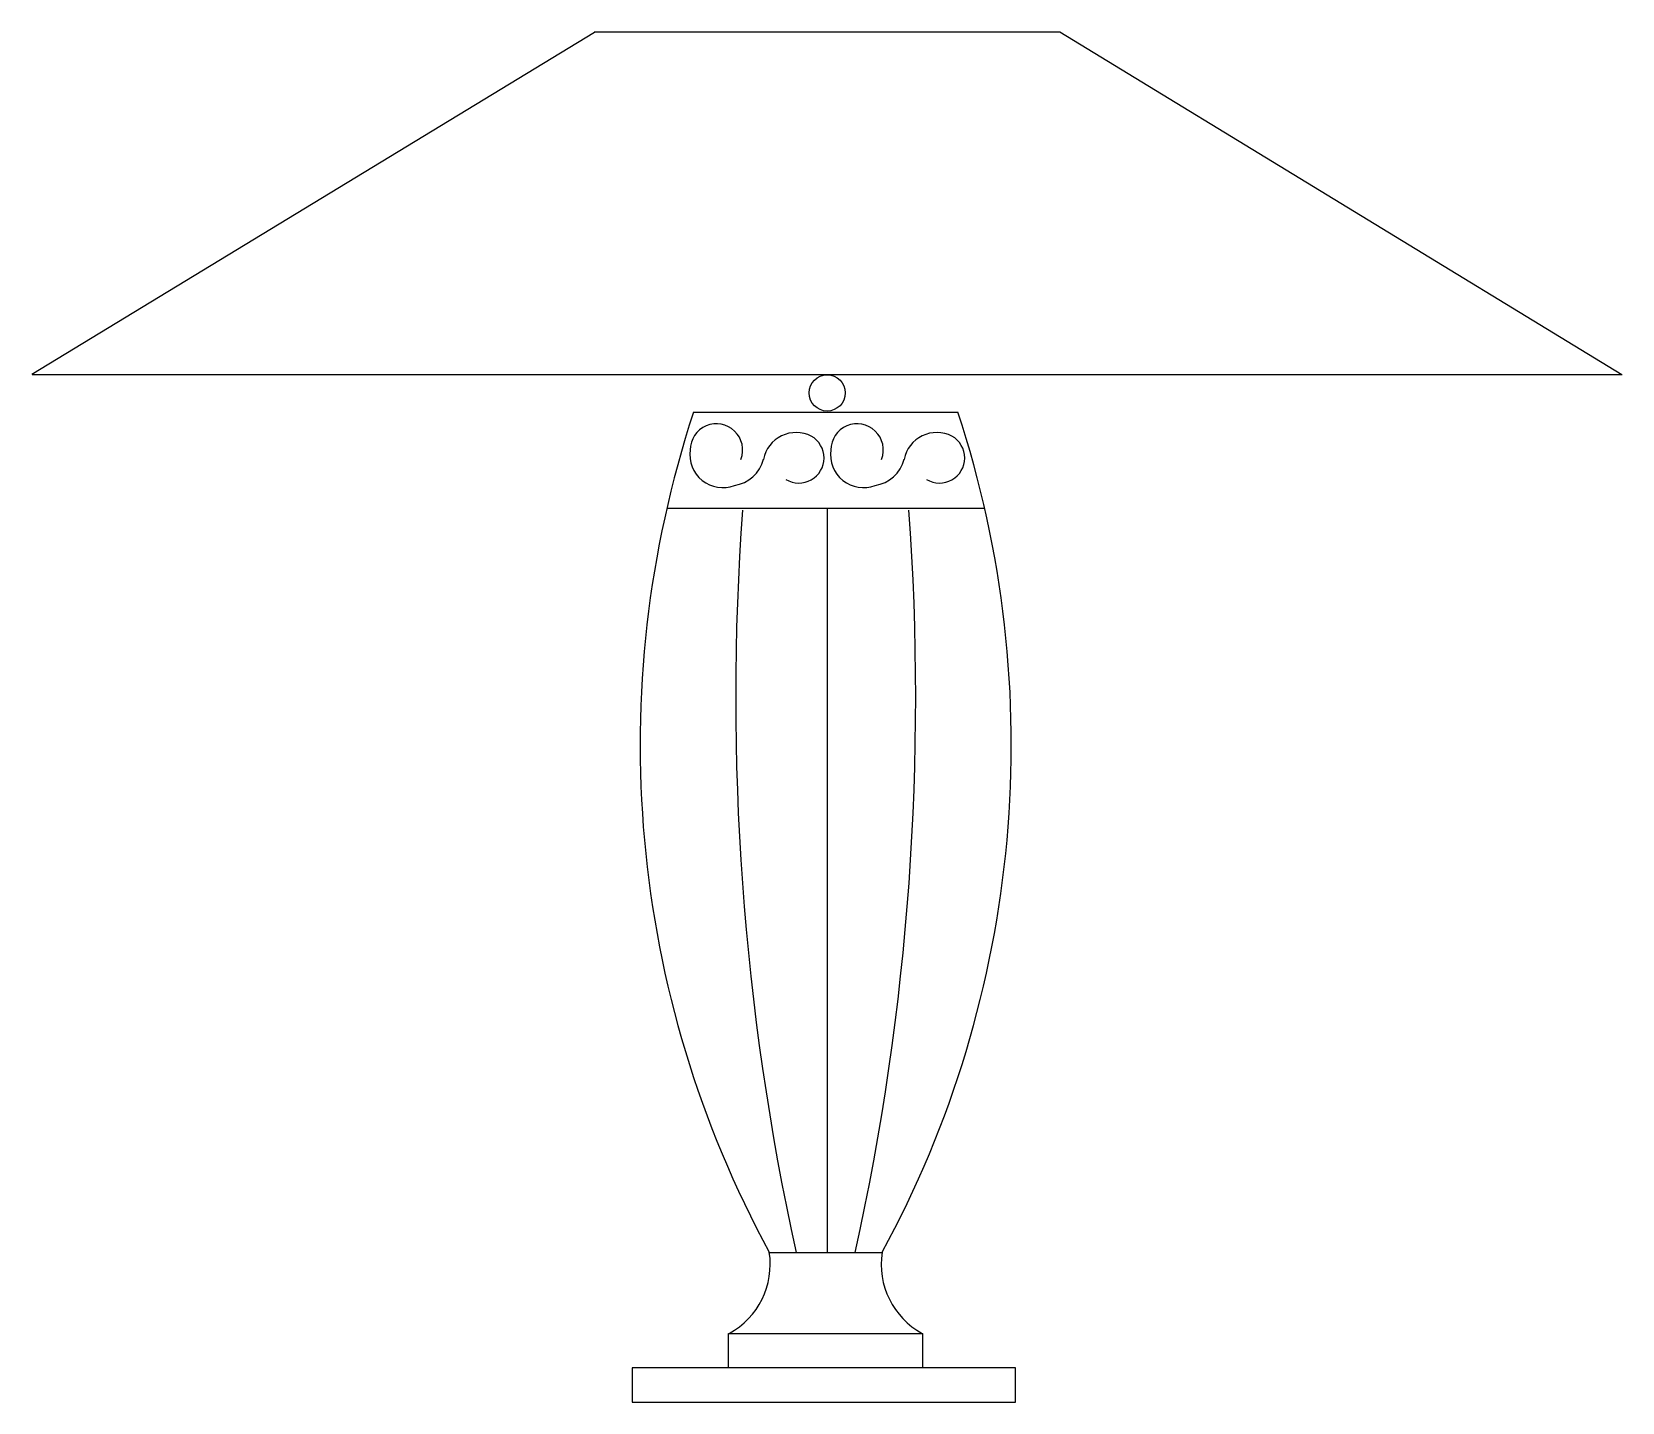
# Model space of a CAD drawing. Extents: x 113 to 600, y 1832 to 2252.
import ezdxf

# ---------------------------------------------------------------- set-up
doc = ezdxf.new("R2010")
doc.units = 0
doc.header["$MEASUREMENT"] = 0
doc.layers.add('4', color=4, linetype='CONTINUOUS')
doc.layers.add('7', color=7, linetype='CONTINUOUS')

msp = doc.modelspace()

# ---------------------------------------------------------------- linework, layer by layer
at = {"layer": '4'}
for points in [[(315.66, 2135.36), (396.67, 2135.36)], [(307.48, 2105.96), (404.86, 2105.96)], [(356.61, 2105.96), (356.61, 1877.88)], [(338.89, 1877.88), (373.44, 1877.88)], [(326.42, 1853.04), (385.92, 1853.04)]]:
    msp.add_lwpolyline(points, dxfattribs=at)
for points in [[(330.67, 2105.41, 0.072547), (347.1, 1877.88, 0.072547)], [(365.23, 1877.88, 0.072547), (381.66, 2105.41)]]:
    msp.add_lwpolyline(points, format="xyb", dxfattribs=at)
msp.add_circle((356.62, 2141.28), 5.55, dxfattribs=at)
for centre, radius, start, end in [((322.69, 2123.79), 8.04, 339.2248, 179.7474), ((365.78, 2123.79), 8.04, 339.2248, 179.7474), ((347.1, 2118.97), 10.19, 62.8186, 168.8839), ((347.98, 2121.36), 7.68, 238.5826, 60.5636), ((390.18, 2118.97), 10.19, 62.8186, 168.8839), ((391.07, 2121.36), 7.68, 238.5826, 60.5636), ((324.62, 2122.35), 10.07, 171.5948, 290.8947), ((326.7, 2123.57), 10.72, 278.1081, 345.8278), ((367.71, 2122.35), 10.07, 171.5948, 290.8947), ((369.78, 2123.57), 10.72, 278.1081, 345.8278)]:
    msp.add_arc(centre, radius, start, end, dxfattribs=at)
at = {"layer": '7'}
msp.add_line((296.83, 1831.97), (414.3, 1831.97), dxfattribs=at)
for points in [[(112.92, 2147), (285.31, 2251.88)], [(285.21, 2251.97), (428.01, 2251.97)], [(600.1, 2146.85), (427.92, 2251.86)], [(113.01, 2146.97), (600.21, 2146.97)], [(326.42, 1842.4), (326.42, 1853.04)], [(385.92, 1842.4), (385.92, 1853.04)], [(296.83, 1842.47), (296.83, 1831.97)], [(414.3, 1842.47), (296.83, 1842.47)], [(414.3, 1831.97), (414.3, 1842.47)]]:
    msp.add_lwpolyline(points, dxfattribs=at)
for points in [[(315.67, 2135.39, 0.207098), (338.89, 1877.9, 0.207098)], [(373.45, 1877.9, 0.207098), (396.66, 2135.39, 0.207098)], [(326.61, 1853.04, 0.315451), (338.89, 1877.9, 0.315451)], [(373.45, 1877.9, 0.315451), (385.73, 1853.04, 0.315451)]]:
    msp.add_lwpolyline(points, format="xyb", dxfattribs=at)

doc.saveas('drawing.dxf')
